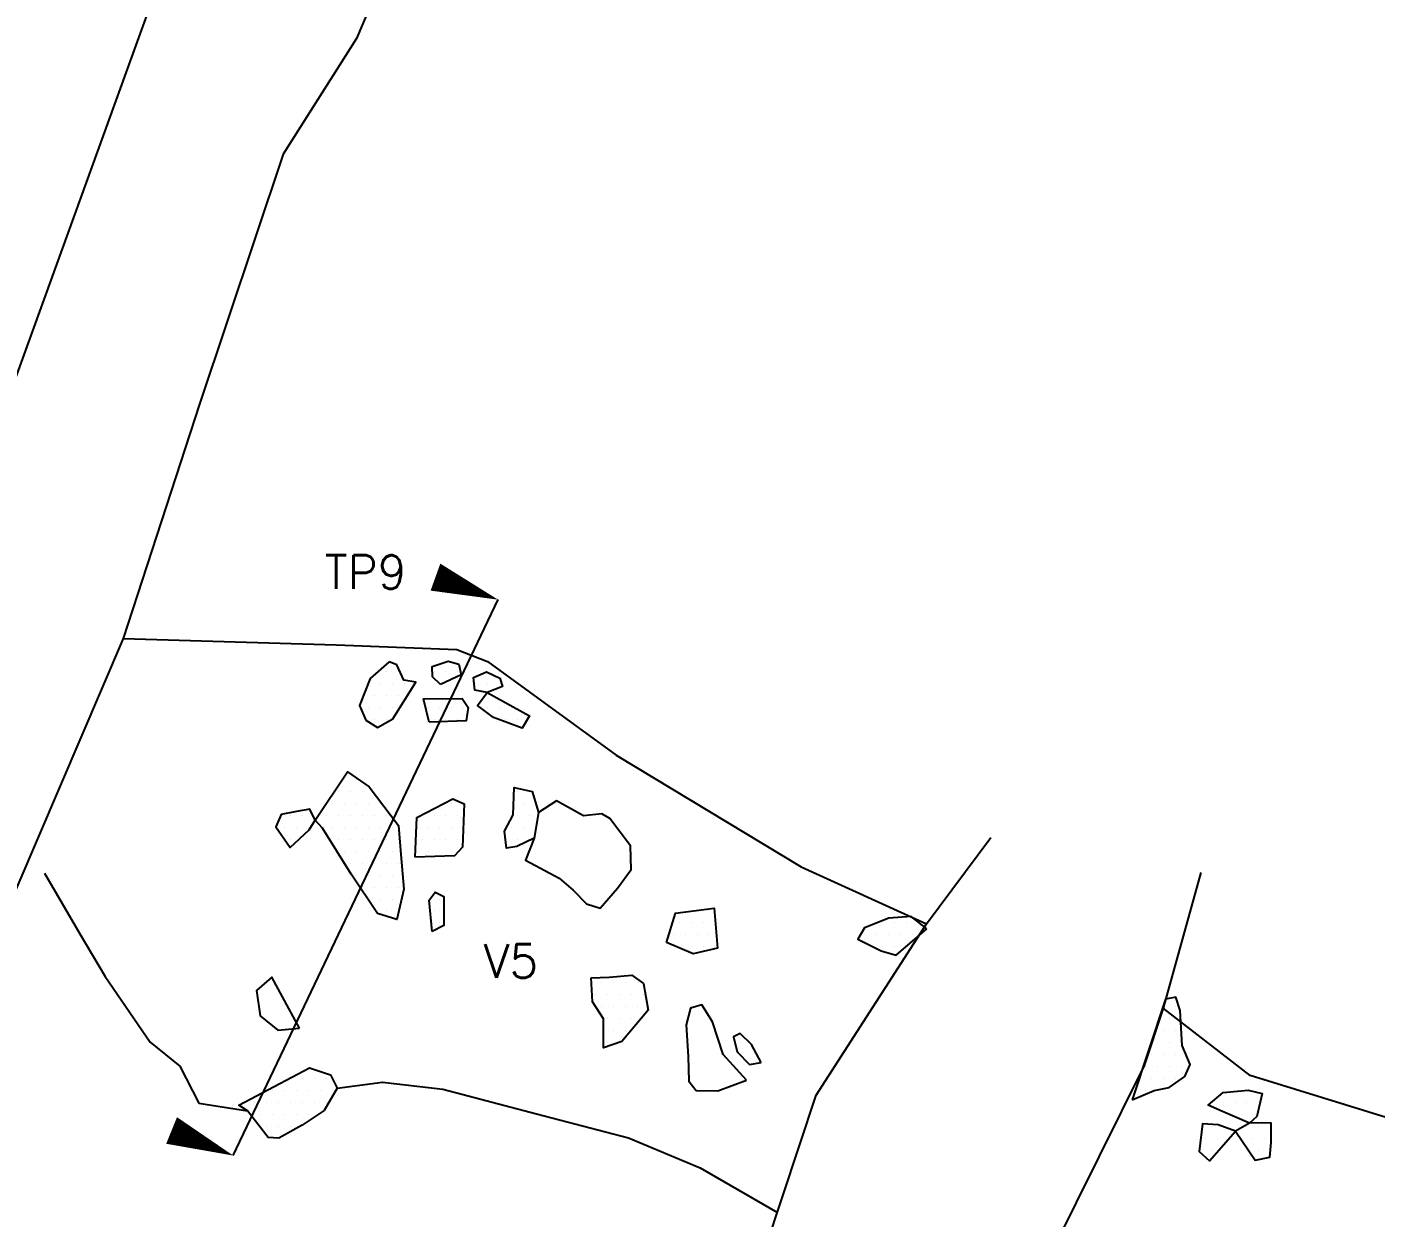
# Model space of a CAD drawing. Header units: metres. Extents: x -8.99 to -5.1, y -14.54 to -10.11.
# Drawn here: x -7.819 to -6.41, y -12.857 to -11.614 of the extents above; entities that cross this region are included whole.
import ezdxf

# ---------------------------------------------------------------- set-up
doc = ezdxf.new("R2010")
doc.units = ezdxf.units.M
doc.header["$LTSCALE"] = 25
doc.header["$MEASUREMENT"] = 0
doc.linetypes.add('STRICHPUNKTX2', pattern=[2, 1, -0.5, 0, -0.5])
doc.layers.get('0').update_dxf_attribs({"linetype": 'CONTINUOUS'})
for name, color, linetype in [('BEFUND', 1, 'CONTINUOUS'), ('BEFUNDSCHRAFF', 1, 'CONTINUOUS'), ('GRABUNGSGRENZE', 3, 'STRICHPUNKTX2'), ('STEINE', 4, 'CONTINUOUS'), ('STEINESCHRAFF', 4, 'CONTINUOUS'), ('TPROFIL', 3, 'CONTINUOUS')]:
    doc.layers.add(name, color=color, linetype=linetype)
doc.styles.get("Standard").update_dxf_attribs({"font": 'txt.shx'})

# ---------------------------------------------------------------- blocks, each defined once
blk = doc.blocks.new('*X3')
at = {"color": 0}
for p, q in [((-744.375, -1228.75), (-744.375, -1228.75)), ((-743.125, -1228.75), (-743.125, -1228.75)), ((-739.375, -1228.75), (-739.375, -1228.75)), ((-738.125, -1228.75), (-738.125, -1228.75)), ((-736.875, -1228.75), (-736.875, -1228.75)), ((-746.25, -1230), (-746.25, -1230)), ((-745, -1230), (-745, -1230)), ((-743.75, -1230), (-743.75, -1230)), ((-742.5, -1230), (-742.5, -1230)), ((-738.75, -1230), (-738.75, -1230)), ((-735, -1230), (-735, -1230)), ((-733.75, -1230), (-733.75, -1230)), ((-732.5, -1230), (-732.5, -1230)), ((-745.625, -1231.25), (-745.625, -1231.25)), ((-744.375, -1231.25), (-744.375, -1231.25)), ((-743.125, -1231.25), (-743.125, -1231.25)), ((-746.25, -1232.5), (-746.25, -1232.5)), ((-745, -1232.5), (-745, -1232.5)), ((-743.75, -1232.5), (-743.75, -1232.5)), ((-740, -1232.5), (-740, -1232.5)), ((-738.75, -1232.5), (-738.75, -1232.5)), ((-737.5, -1232.5), (-737.5, -1232.5)), ((-736.25, -1232.5), (-736.25, -1232.5)), ((-733.75, -1232.5), (-733.75, -1232.5)), ((-732.5, -1232.5), (-732.5, -1232.5)), ((-731.25, -1232.5), (-731.25, -1232.5)), ((-745.625, -1233.75), (-745.625, -1233.75)), ((-744.375, -1233.75), (-744.375, -1233.75)), ((-739.375, -1233.75), (-739.375, -1233.75)), ((-738.125, -1233.75), (-738.125, -1233.75)), ((-736.875, -1233.75), (-736.875, -1233.75)), ((-731.875, -1233.75), (-731.875, -1233.75)), ((-730.625, -1233.75), (-730.625, -1233.75)), ((-748.75, -1240), (-748.75, -1240)), ((-747.5, -1240), (-747.5, -1240)), ((-749.375, -1241.25), (-749.375, -1241.25)), ((-748.125, -1241.25), (-748.125, -1241.25)), ((-746.875, -1241.25), (-746.875, -1241.25)), ((-730.625, -1241.25), (-730.625, -1241.25)), ((-729.375, -1241.25), (-729.375, -1241.25)), ((-750, -1242.5), (-750, -1242.5)), ((-748.75, -1242.5), (-748.75, -1242.5)), ((-747.5, -1242.5), (-747.5, -1242.5)), ((-746.25, -1242.5), (-746.25, -1242.5)), ((-745, -1242.5), (-745, -1242.5)), ((-737.5, -1242.5), (-737.5, -1242.5)), ((-730, -1242.5), (-730, -1242.5)), ((-728.75, -1242.5), (-728.75, -1242.5)), ((-754.375, -1243.75), (-754.375, -1243.75)), ((-753.125, -1243.75), (-753.125, -1243.75)), ((-750.625, -1243.75), (-750.625, -1243.75)), ((-749.375, -1243.75), (-749.375, -1243.75)), ((-748.125, -1243.75), (-748.125, -1243.75)), ((-746.875, -1243.75), (-746.875, -1243.75)), ((-745.625, -1243.75), (-745.625, -1243.75)), ((-744.375, -1243.75), (-744.375, -1243.75)), ((-740.625, -1243.75), (-740.625, -1243.75)), ((-739.375, -1243.75), (-739.375, -1243.75)), ((-738.125, -1243.75), (-738.125, -1243.75)), ((-736.875, -1243.75), (-736.875, -1243.75)), ((-730.625, -1243.75), (-730.625, -1243.75)), ((-729.375, -1243.75), (-729.375, -1243.75)), ((-755, -1245), (-755, -1245)), ((-753.75, -1245), (-753.75, -1245)), ((-752.5, -1245), (-752.5, -1245)), ((-750, -1245), (-750, -1245)), ((-748.75, -1245), (-748.75, -1245)), ((-747.5, -1245), (-747.5, -1245)), ((-746.25, -1245), (-746.25, -1245)), ((-745, -1245), (-745, -1245)), ((-743.75, -1245), (-743.75, -1245)), ((-740, -1245), (-740, -1245)), ((-738.75, -1245), (-738.75, -1245)), ((-737.5, -1245), (-737.5, -1245)), ((-731.25, -1245), (-731.25, -1245)), ((-730, -1245), (-730, -1245)), ((-728.75, -1245), (-728.75, -1245)), ((-754.375, -1246.25), (-754.375, -1246.25)), ((-749.375, -1246.25), (-749.375, -1246.25)), ((-748.125, -1246.25), (-748.125, -1246.25)), ((-746.875, -1246.25), (-746.875, -1246.25)), ((-745.625, -1246.25), (-745.625, -1246.25)), ((-744.375, -1246.25), (-744.375, -1246.25)), ((-743.125, -1246.25), (-743.125, -1246.25)), ((-740.625, -1246.25), (-740.625, -1246.25)), ((-739.375, -1246.25), (-739.375, -1246.25)), ((-738.125, -1246.25), (-738.125, -1246.25)), ((-736.875, -1246.25), (-736.875, -1246.25)), ((-731.875, -1246.25), (-731.875, -1246.25)), ((-730.625, -1246.25), (-730.625, -1246.25)), ((-729.375, -1246.25), (-729.375, -1246.25)), ((-748.75, -1247.5), (-748.75, -1247.5)), ((-748.125, -1248.75), (-748.125, -1248.75)), ((-747.5, -1247.5), (-747.5, -1247.5)), ((-746.875, -1248.75), (-746.875, -1248.75)), ((-746.25, -1247.5), (-746.25, -1247.5)), ((-745.625, -1248.75), (-745.625, -1248.75)), ((-745, -1247.5), (-745, -1247.5)), ((-744.375, -1248.75), (-744.375, -1248.75)), ((-743.75, -1247.5), (-743.75, -1247.5)), ((-743.125, -1248.75), (-743.125, -1248.75)), ((-741.25, -1247.5), (-741.25, -1247.5)), ((-740, -1247.5), (-740, -1247.5)), ((-738.75, -1247.5), (-738.75, -1247.5)), ((-737.5, -1247.5), (-737.5, -1247.5)), ((-747.5, -1250), (-747.5, -1250)), ((-746.25, -1250), (-746.25, -1250)), ((-745, -1250), (-745, -1250)), ((-743.75, -1250), (-743.75, -1250)), ((-746.875, -1251.25), (-746.875, -1251.25)), ((-745.625, -1251.25), (-745.625, -1251.25)), ((-744.375, -1251.25), (-744.375, -1251.25)), ((-743.125, -1251.25), (-743.125, -1251.25)), ((-746.25, -1252.5), (-746.25, -1252.5)), ((-745, -1252.5), (-745, -1252.5)), ((-743.75, -1252.5), (-743.75, -1252.5)), ((-738.75, -1252.5), (-738.75, -1252.5)), ((-744.375, -1253.75), (-744.375, -1253.75)), ((-743.125, -1253.75), (-743.125, -1253.75)), ((-739.375, -1253.75), (-739.375, -1253.75)), ((-711.875, -1253.75), (-711.875, -1253.75)), ((-710.625, -1253.75), (-710.625, -1253.75)), ((-738.75, -1255), (-738.75, -1255)), ((-713.75, -1255), (-713.75, -1255)), ((-712.5, -1255), (-712.5, -1255)), ((-711.25, -1255), (-711.25, -1255)), ((-710, -1255), (-710, -1255)), ((-692.5, -1255), (-692.5, -1255)), ((-691.25, -1255), (-691.25, -1255)), ((-690, -1255), (-690, -1255)), ((-688.75, -1255), (-688.75, -1255)), ((-714.375, -1256.25), (-714.375, -1256.25)), ((-713.125, -1256.25), (-713.125, -1256.25)), ((-711.875, -1256.25), (-711.875, -1256.25)), ((-710.625, -1256.25), (-710.625, -1256.25)), ((-694.375, -1256.25), (-694.375, -1256.25)), ((-693.125, -1256.25), (-693.125, -1256.25)), ((-691.875, -1256.25), (-691.875, -1256.25)), ((-690.625, -1256.25), (-690.625, -1256.25)), ((-689.375, -1256.25), (-689.375, -1256.25)), ((-713.75, -1257.5), (-713.75, -1257.5)), ((-712.5, -1257.5), (-712.5, -1257.5)), ((-711.25, -1257.5), (-711.25, -1257.5)), ((-710, -1257.5), (-710, -1257.5)), ((-692.5, -1257.5), (-692.5, -1257.5)), ((-691.25, -1257.5), (-691.25, -1257.5)), ((-721.875, -1261.25), (-721.875, -1261.25)), ((-720.625, -1261.25), (-720.625, -1261.25)), ((-719.375, -1261.25), (-719.375, -1261.25)), ((-718.125, -1261.25), (-718.125, -1261.25)), ((-722.5, -1262.5), (-722.5, -1262.5)), ((-721.25, -1262.5), (-721.25, -1262.5)), ((-720, -1262.5), (-720, -1262.5)), ((-718.75, -1262.5), (-718.75, -1262.5)), ((-717.5, -1262.5), (-717.5, -1262.5)), ((-721.875, -1263.75), (-721.875, -1263.75)), ((-720.625, -1263.75), (-720.625, -1263.75)), ((-719.375, -1263.75), (-719.375, -1263.75)), ((-718.125, -1263.75), (-718.125, -1263.75)), ((-721.25, -1265), (-721.25, -1265)), ((-720, -1265), (-720, -1265)), ((-718.75, -1265), (-718.75, -1265)), ((-720.625, -1266.25), (-720.625, -1266.25)), ((-719.375, -1266.25), (-719.375, -1266.25)), ((-721.25, -1267.5), (-721.25, -1267.5)), ((-754.375, -1271.25), (-754.375, -1271.25)), ((-753.125, -1271.25), (-753.125, -1271.25)), ((-751.875, -1271.25), (-751.875, -1271.25)), ((-750.625, -1271.25), (-750.625, -1271.25)), ((-756.25, -1272.5), (-756.25, -1272.5)), ((-755, -1272.5), (-755, -1272.5)), ((-753.75, -1272.5), (-753.75, -1272.5)), ((-752.5, -1272.5), (-752.5, -1272.5)), ((-751.25, -1272.5), (-751.25, -1272.5)), ((-750, -1272.5), (-750, -1272.5)), ((-758.125, -1273.75), (-758.125, -1273.75)), ((-756.875, -1273.75), (-756.875, -1273.75)), ((-755.625, -1273.75), (-755.625, -1273.75)), ((-754.375, -1273.75), (-754.375, -1273.75)), ((-753.125, -1273.75), (-753.125, -1273.75)), ((-751.875, -1273.75), (-751.875, -1273.75)), ((-750.625, -1273.75), (-750.625, -1273.75)), ((-757.5, -1275), (-757.5, -1275)), ((-756.25, -1275), (-756.25, -1275)), ((-755, -1275), (-755, -1275)), ((-753.75, -1275), (-753.75, -1275)), ((-752.5, -1275), (-752.5, -1275)), ((-756.875, -1276.25), (-756.875, -1276.25)), ((-755.625, -1276.25), (-755.625, -1276.25)), ((-754.375, -1276.25), (-754.375, -1276.25))]:
    blk.add_line(p, q, dxfattribs=at)
blk = doc.blocks.new('*X4')
at = {"color": 0}
for p, q in [((-663.125, -1263.75), (-663.125, -1263.75)), ((-661.875, -1263.75), (-661.875, -1263.75)), ((-662.5, -1265), (-662.5, -1265)), ((-663.125, -1266.25), (-663.125, -1266.25)), ((-661.875, -1266.25), (-661.875, -1266.25)), ((-663.75, -1267.5), (-663.75, -1267.5)), ((-662.5, -1267.5), (-662.5, -1267.5)), ((-661.25, -1267.5), (-661.25, -1267.5)), ((-664.375, -1268.75), (-664.375, -1268.75)), ((-663.125, -1268.75), (-663.125, -1268.75)), ((-661.875, -1268.75), (-661.875, -1268.75)), ((-665.625, -1271.25), (-665.625, -1271.25)), ((-665, -1270), (-665, -1270)), ((-664.375, -1271.25), (-664.375, -1271.25)), ((-663.75, -1270), (-663.75, -1270)), ((-663.125, -1271.25), (-663.125, -1271.25)), ((-662.5, -1270), (-662.5, -1270)), ((-661.875, -1271.25), (-661.875, -1271.25)), ((-661.25, -1270), (-661.25, -1270)), ((-665, -1272.5), (-665, -1272.5)), ((-656.875, -1273.75), (-656.875, -1273.75)), ((-655.625, -1273.75), (-655.625, -1273.75)), ((-654.375, -1273.75), (-654.375, -1273.75)), ((-653.125, -1273.75), (-653.125, -1273.75)), ((-656.25, -1275), (-656.25, -1275)), ((-655, -1275), (-655, -1275)), ((-653.75, -1275), (-653.75, -1275)), ((-658.125, -1276.25), (-658.125, -1276.25)), ((-654.375, -1276.25), (-654.375, -1276.25)), ((-653.125, -1276.25), (-653.125, -1276.25)), ((-651.875, -1276.25), (-651.875, -1276.25)), ((-658.75, -1277.5), (-658.75, -1277.5)), ((-657.5, -1277.5), (-657.5, -1277.5)), ((-656.25, -1277.5), (-656.25, -1277.5)), ((-655, -1277.5), (-655, -1277.5)), ((-653.75, -1277.5), (-653.75, -1277.5)), ((-652.5, -1277.5), (-652.5, -1277.5)), ((-658.125, -1278.75), (-658.125, -1278.75)), ((-653.125, -1278.75), (-653.125, -1278.75))]:
    blk.add_line(p, q, dxfattribs=at)
blk = doc.blocks.new('PFEIL')
at = {"layer": 'TPROFIL'}
blk.add_lwpolyline([(0, 0, 0, 3, 0), (6.54, -2.37, 3, 3, 0)], format="xyseb", dxfattribs=at)

msp = doc.modelspace()

# ---------------------------------------------------------------- linework, layer by layer
at = {"layer": 'BEFUND'}
for points in [[(-7.801, -12.4978), (-7.7642, -12.5614), (-7.7376, -12.6061), (-7.6906, -12.6747), (-7.6595, -12.6996), (-7.6395, -12.7382), (-7.6395, -12.7382), (-7.5886, -12.7462)], [(-7.495, -12.7226), (-7.4477, -12.7163), (-7.3845, -12.7238), (-7.2867, -12.7495), (-7.1904, -12.7747), (-7.1155, -12.8061), (-7.0345, -12.8527)]]:
    msp.add_lwpolyline(points, dxfattribs=at)
at = {"layer": 'GRABUNGSGRENZE', "flags": 128}
for points in [[(-8.6547, -13.2839), (-8.5012, -13.3701), (-8.3486, -13.1238), (-8.1565, -12.8143), (-8.0938, -12.6294), (-8.0713, -12.4945), (-7.9254, -12.2095), (-7.8414, -12.0093), (-7.6918, -11.5961), (-7.5288, -11.2317), (-7.3848, -11.0114), (-7.1802, -10.6006), (-8.0081, -10.1115)], [(-7.0141, -10.6771), (-7.0141, -10.6771), (-7.2634, -11.1282), (-7.4749, -11.6255), (-7.5514, -11.7464), (-7.6388, -12.0077), (-7.7186, -12.2528), (-7.9539, -12.8011), (-7.9816, -12.9111), (-8.0009, -12.9417), (-8.0073, -13.0257), (-8.0408, -13.0767), (-8.1026, -13.1807), (-8.1513, -13.2552), (-8.2451, -13.3847)], [(-7.7186, -12.2528), (-7.4962, -12.2593), (-7.3699, -12.2641), (-7.3378, -12.2768), (-7.2032, -12.3747), (-7.01, -12.4912), (-6.879, -12.551)], [(-7.2909, -13.9132), (-7.2103, -13.3876), (-7.1598, -13.2144), (-7.086, -13.0066), (-6.9941, -12.7299), (-6.879, -12.551), (-6.8115, -12.4607)], [(-6.592, -12.4973), (-6.6314, -12.6389), (-6.6511, -12.699), (-6.7757, -12.9493), (-6.8529, -13.1801), (-6.8604, -13.2402), (-6.8796, -13.3262), (-6.9227, -13.3874), (-7.0096, -13.4497), (-7.0704, -13.5415), (-7.1107, -13.7234), (-7.1416, -13.979)], [(-5.9534, -13.0102), (-6.0977, -12.9396), (-6.2987, -12.8037), (-6.3936, -12.7548), (-6.5403, -12.7096), (-6.6314, -12.6389)]]:
    msp.add_lwpolyline(points, dxfattribs=at)
at = {"layer": 'STEINE'}
for points in [[(-7.3871, -12.3008), (-7.3953, -12.2927), (-7.3958, -12.282), (-7.379, -12.2764), (-7.3678, -12.2794), (-7.3653, -12.2906), (-7.3871, -12.3008)], [(-7.4406, -12.277), (-7.4604, -12.2944), (-7.4716, -12.3229), (-7.4649, -12.3382), (-7.4527, -12.3458), (-7.4369, -12.3366), (-7.4126, -12.2983), (-7.4253, -12.2963), (-7.4325, -12.2801), (-7.4406, -12.277)], [(-7.3382, -12.3093), (-7.351, -12.3068), (-7.351, -12.3068), (-7.3525, -12.2936), (-7.3388, -12.2874), (-7.325, -12.294), (-7.322, -12.3027), (-7.3382, -12.3093)], [(-7.3987, -12.34), (-7.4049, -12.3156), (-7.3642, -12.3155), (-7.358, -12.3247), (-7.36, -12.3389), (-7.3987, -12.34)], [(-7.3382, -12.3093), (-7.2939, -12.3337), (-7.3015, -12.3464), (-7.3316, -12.3353), (-7.3484, -12.3226), (-7.3382, -12.3093)], [(-7.5181, -12.4427), (-7.4841, -12.3922), (-7.4617, -12.4079), (-7.431, -12.448), (-7.4284, -12.4786), (-7.4253, -12.5147), (-7.4328, -12.5463), (-7.4527, -12.5402), (-7.4803, -12.4991), (-7.5104, -12.4508), (-7.5181, -12.4427)], [(-7.289, -12.4614), (-7.3073, -12.4701), (-7.318, -12.4717), (-7.32, -12.4539), (-7.3109, -12.437), (-7.31, -12.4085), (-7.2911, -12.4125), (-7.2845, -12.4344), (-7.289, -12.4614), (-7.2981, -12.4843), (-7.2629, -12.5031), (-7.2481, -12.5158), (-7.2343, -12.53), (-7.2201, -12.5345), (-7.2018, -12.5136), (-7.1876, -12.4942), (-7.1882, -12.4693), (-7.2101, -12.4408), (-7.2183, -12.4358), (-7.2376, -12.4379), (-7.2657, -12.4222), (-7.2845, -12.4344)], [(-7.5181, -12.4427), (-7.5237, -12.431), (-7.5375, -12.4335), (-7.5537, -12.4366), (-7.5593, -12.4494), (-7.544, -12.4712), (-7.5242, -12.4528), (-7.5181, -12.4427)], [(-7.4136, -12.4811), (-7.4117, -12.4398), (-7.3741, -12.4204), (-7.3624, -12.4255), (-7.3638, -12.4708), (-7.3724, -12.4799), (-7.4136, -12.4811)], [(-7.3956, -12.5589), (-7.3988, -12.5263), (-7.3927, -12.5177), (-7.3835, -12.5222), (-7.3834, -12.5528), (-7.3956, -12.5589)], [(-7.1508, -12.5705), (-7.1412, -12.5399), (-7.101, -12.5347), (-7.0973, -12.5765), (-7.1227, -12.5821), (-7.1508, -12.5705)], [(-6.8785, -12.5561), (-6.8948, -12.5434), (-6.9182, -12.545), (-6.9436, -12.5552), (-6.9507, -12.5669), (-6.9262, -12.5791), (-6.9105, -12.5836), (-6.8785, -12.5561)], [(-7.5343, -12.66), (-7.5635, -12.6067), (-7.5792, -12.6205), (-7.5756, -12.6469), (-7.5572, -12.6621), (-7.5343, -12.66)], [(-7.2296, -12.6074), (-7.2107, -12.6068), (-7.1868, -12.6047), (-7.1746, -12.6133), (-7.1699, -12.6413), (-7.1973, -12.674), (-7.2166, -12.6806), (-7.2167, -12.6501), (-7.228, -12.6323), (-7.2296, -12.6074)], [(-6.6637, -12.7347), (-6.6408, -12.725), (-6.625, -12.7219), (-6.6088, -12.7106), (-6.6032, -12.6979), (-6.6114, -12.6781), (-6.6135, -12.6414), (-6.6182, -12.6277), (-6.6288, -12.6297), (-6.6637, -12.7347)], [(-7.0669, -12.7143), (-7.0914, -12.6874), (-7.1027, -12.6534), (-7.1139, -12.6356), (-7.1256, -12.6392), (-7.1302, -12.6565), (-7.1281, -12.6896), (-7.1275, -12.7155), (-7.1198, -12.7252), (-7.0969, -12.7256), (-7.0669, -12.7143)], [(-7.0517, -12.696), (-7.0619, -12.6772), (-7.0736, -12.6655), (-7.0808, -12.6691), (-7.0767, -12.6848), (-7.0639, -12.698), (-7.0517, -12.696)], [(-7.5559, -12.7751), (-7.5671, -12.7742), (-7.5886, -12.7462), (-7.5978, -12.7406), (-7.5241, -12.7013), (-7.5021, -12.7088), (-7.495, -12.7226), (-7.5087, -12.746), (-7.5315, -12.7613), (-7.5559, -12.7751)], [(-6.5695, -12.7472), (-6.5843, -12.7406), (-6.5685, -12.7273), (-6.5426, -12.7247), (-6.5278, -12.7282), (-6.5333, -12.7522), (-6.541, -12.7593), (-6.5695, -12.7472)], [(-6.5557, -12.7675), (-6.574, -12.7609), (-6.5903, -12.76), (-6.5938, -12.789), (-6.5831, -12.7986), (-6.5557, -12.7675)], [(-6.5557, -12.7675), (-6.5353, -12.798), (-6.52, -12.7949), (-6.5185, -12.7796), (-6.5186, -12.7593), (-6.5272, -12.7588), (-6.541, -12.7593), (-6.5557, -12.7675)]]:
    msp.add_lwpolyline(points, dxfattribs=at)
at = {"layer": 'TPROFIL'}
msp.add_lwpolyline([(-7.6037, -12.7931), (-7.3268, -12.2121)], dxfattribs=at)

# ---------------------------------------------------------------- block references
at = {"layer": 'STEINESCHRAFF', "xscale": 0.01, "yscale": 0.01, "zscale": 0.01}
for name in ['*X3', '*X4']:
    msp.add_blockref(name, (0, 0), dxfattribs=at)
at = {"layer": 'TPROFIL', "xscale": 0.01, "yscale": 0.01, "zscale": 0.01}
for p, rotation in [((-7.3268, -12.2121), 180.1285950240537), ((-7.6037, -12.7931), 177.7672446031449)]:
    msp.add_blockref('PFEIL', p, dxfattribs=dict(at, rotation=rotation))

# ---------------------------------------------------------------- texts
at = {"layer": 'BEFUNDSCHRAFF'}
msp.add_text('V5', height=0.035, dxfattribs=at).set_placement((-7.3419, -12.6073))
at = {"layer": 'TPROFIL'}
msp.add_text('TP9', height=0.035, dxfattribs=at).set_placement((-7.5081, -12.2007))

doc.saveas('drawing.dxf')
